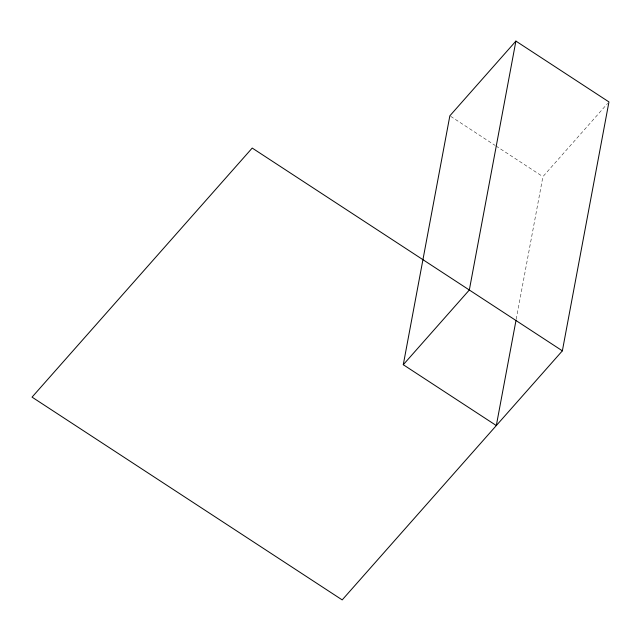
<?xml version="1.0" encoding="UTF-8"?>
<svg xmlns="http://www.w3.org/2000/svg" width="641" height="641" viewBox="0 0 641 641"><rect width="100%" height="100%" fill="white"/><g stroke="black" fill="none" stroke-linecap="round" stroke-linejoin="round"><path stroke-width="0.48" stroke-dasharray="3.21 2.4" d="M516.205 319.298L542.903 176.652L607.628 103.425M450.695 116.366L495.116 145.411M495.958 145.964L542.903 176.652"/><path stroke-width="0.96" d="M516.021 320.284L496.318 425.552L403.277 364.721L449.854 115.821L515.901 41.096L608.95 101.927L562.365 350.835L342.198 599.904L32.05 397.132L252.217 148.063L562.365 350.835M515.901 41.096L469.324 290.004L403.277 364.721"/></g></svg>
